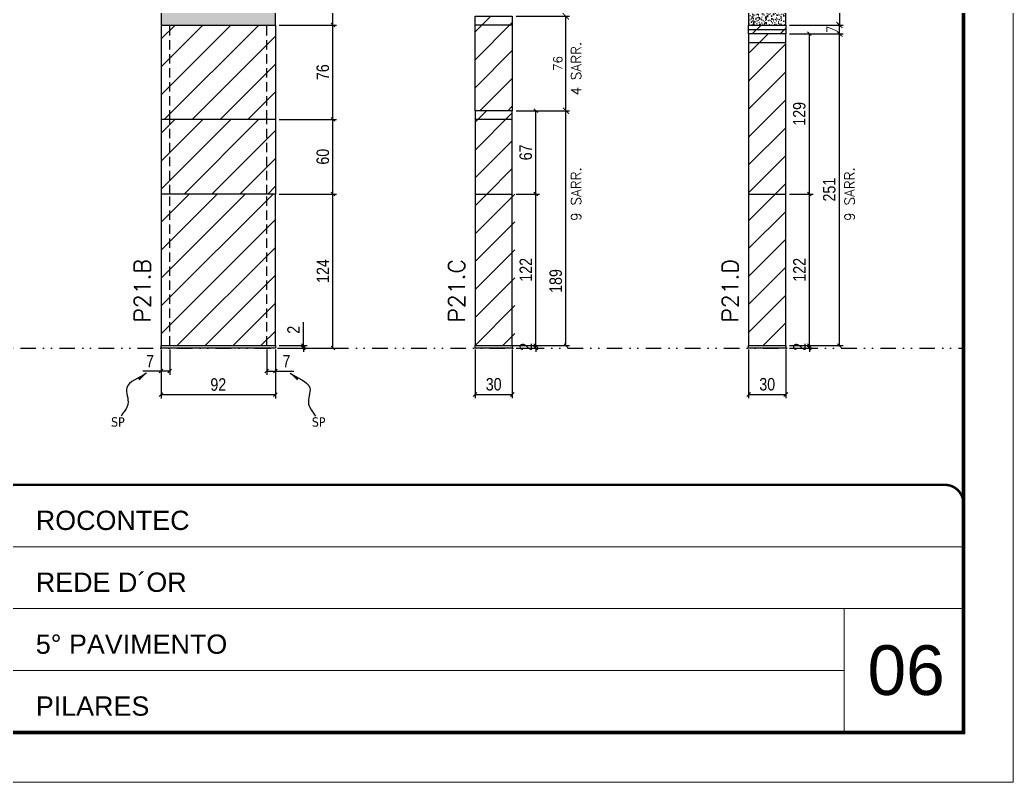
# Model space of a CAD drawing. Extents: x 28748 to 35002, y 14885 to 43501.
# Drawn here: x 31033 to 31832, y 41302 to 41916 of the extents above; entities that cross this region are included whole.
import ezdxf

# ---------------------------------------------------------------- set-up
doc = ezdxf.new("R2010")
doc.units = 0
for name, pattern in [('CONTINUO', [0]), ('DASHED', [0.75, 0.5, -0.25]), ('DIVIDE2', [0.625, 0.25, -0.125, 0, -0.125, 0, -0.125]), ('HIDDEN', [0.375, 0.25, -0.125])]:
    doc.linetypes.add(name, pattern=pattern)
for name, color, linetype, lineweight in [('CARIMBO', 255, 'Continuous', 9), ('Folhas', 255, 'Continuous', 9), ('Hachura', 251, 'Continuous', 9), ('SARRAFO DE PRESSAO', 251, 'DASHED', 9), ('Texto Seção', 7, 'Continuous', 15)]:
    doc.layers.add(name, color=color, linetype=linetype, lineweight=lineweight)
for name, color, linetype in [('COTA', 241, 'Continuous'), ('Nível', 160, 'Continuous'), ('Painéis', 200, 'Continuous'), ('SARR_2.2x7', 40, 'Continuous'), ('Sarrafo de Pressão', 42, 'HIDDEN'), ('texto', 7, 'Continuous')]:
    doc.layers.add(name, color=color, linetype=linetype)
doc.styles.add('ARIAL', font='arial.ttf')
doc.styles.add('COTA TECNICA', font='techl___.ttf', dxfattribs={"height": 10})
doc.styles.add('COTA TECNICA-50', font='techl___.ttf', dxfattribs={"height": 10})
doc.styles.add('REGUA-120', font='ROMANS.shx', dxfattribs={"height": 15})
doc.styles.add('ROMANS', font='romans.shx')
doc.styles.get("Standard").update_dxf_attribs({"font": 'arial.ttf'})
doc.dimstyles.new('COTA PAINEL-50', dxfattribs={"dimtxt": 10, "dimasz": 3, "dimexe": 3, "dimexo": 3, "dimgap": 3, "dimtad": 1, "dimdec": 1, "dimzin": 12, "dimdsep": 46, "dimtxsty": 'COTA TECNICA-50', "dimblk1": 'OBLIQUE', "dimblk2": 'OBLIQUE', "dimsah": 1, "dimcen": 0.9, "dimclrd": 4, "dimclre": 4, "dimclrt": 240, "dimadec": 1, "dimazin": 3, "dimtfac": 1, "dimtdec": 1, "dimtmove": 0, "dimatfit": 3, "dimfxl": 1, "dimtolj": 1, "dimtzin": 12, "dimarcsym": 0})
doc.dimstyles.new('Cota Paínel', dxfattribs={"dimtxt": 7, "dimasz": 5, "dimexe": 3, "dimexo": 3, "dimgap": 3, "dimtad": 1, "dimdec": 1, "dimzin": 12, "dimdsep": 46, "dimtxsty": 'ROMANS', "dimblk": 'ARCHTICK', "dimcen": 0, "dimclrd": 4, "dimclre": 4, "dimclrt": 1, "dimadec": 1, "dimazin": 3, "dimtfac": 1, "dimtdec": 1, "dimtmove": 0, "dimatfit": 3, "dimldrblk": 'OBLIQUE', "dimfxl": 1, "dimtolj": 1, "dimtzin": 12, "dimarcsym": 0})
doc.dimstyles.new('PAINEL', dxfattribs={"dimtxt": 10, "dimasz": 3, "dimexe": 3, "dimexo": 3, "dimgap": 3, "dimtad": 1, "dimdec": 1, "dimzin": 12, "dimdsep": 46, "dimtxsty": 'COTA TECNICA', "dimblk1": 'OBLIQUE', "dimblk2": 'OBLIQUE', "dimsah": 1, "dimcen": 0.9, "dimclrd": 4, "dimclre": 4, "dimclrt": 240, "dimadec": 1, "dimazin": 3, "dimtfac": 1, "dimtdec": 1, "dimtmove": 0, "dimatfit": 3, "dimfxl": 1, "dimtolj": 1, "dimtzin": 12, "dimarcsym": 0})
doc.dimstyles.get("Standard").update_dxf_attribs({"dimtxt": 0.18, "dimasz": 0.18, "dimexe": 0.18, "dimexo": 0.0625, "dimgap": 0.09, "dimtad": 0, "dimtih": 1, "dimtoh": 1, "dimdec": 4, "dimzin": 0, "dimdsep": 46, "dimtxsty": 'Standard', "dimcen": 0.09, "dimadec": 0, "dimazin": 0, "dimtfac": 1, "dimtdec": 4, "dimtofl": 0, "dimtmove": 0, "dimatfit": 3, "dimfxl": 1, "dimtolj": 1, "dimtzin": 0, "dimarcsym": 0})
pattern_1 = [(45, (-100302.658, 8218.5), (-11.2253202, 11.2253202), [])]
pattern_2 = [(45, (-100272.658, 8218.5), (-11.2253202, 11.2253202), [])]

# ---------------------------------------------------------------- blocks, each defined once
blk = doc.blocks.new('9999999999')
at = {"color": 30, "linetype": 'CONTINUO'}
for p, q in [((98564.56, 34379.64), (99583.98, 34379.64)), ((98564.56, 34329.83), (99487.98, 34329.83)), ((99583.98, 34329.83), (99487.98, 34329.83)), ((99487.98, 34329.83), (99487.98, 34230.21)), ((98564.56, 34280.02), (99487.98, 34280.02))]:
    blk.add_line(p, q, dxfattribs=at)
at = {"color": 30, "linetype": 'CONTINUO', "const_width": 2}
blk.add_lwpolyline([(99583.98, 34230.21), (99583.98, 34414.45, 0.414214), (99568.98, 34429.45), (98228.98, 34429.45, 0.414214), (98213.98, 34414.45), (98213.98, 34245.21, 0.414214), (98228.98, 34230.21), (99583.98, 34230.21)], format="xyb", dxfattribs=at)
at = {"layer": 'Folhas'}
blk.add_lwpolyline([(98138.98, 34190.21), (99623.98, 34190.21), (99623.98, 35240.21), (98138.98, 35240.21)], close=True, dxfattribs=at)
at = {"layer": 'Folhas', "color": 30, "const_width": 3}
blk.add_lwpolyline([(98213.98, 34230.21), (99583.98, 34230.21), (99583.98, 35200.21), (98213.98, 35200.21)], close=True, dxfattribs=at)
at = {"color": 7, "linetype": 'Continuous', "ltscale": 5, "style": 'ARIAL'}
for s, height, p in [('ROCONTEC', 15.483, (98837.68, 34393.13)), ('REDE D´OR', 15.483, (98837.68, 34343.32)), ('5° PAVIMENTO', 15.4829, (98837.68, 34293.51)), ('PILARES', 15.483, (98837.68, 34243.7))]:
    blk.add_text(s, height=height, dxfattribs=at).set_placement(p)
blk = doc.blocks.new('_Oblique')
at = {"color": 0, "linetype": 'ByBlock', "lineweight": -2}
blk.add_line((-0.5, -0.5), (0.5, 0.5), dxfattribs=at)
blk = doc.blocks.new('*D219')
at = {"layer": 'COTA', "color": 4, "lineweight": -2, "transparency": 16777216}
for p, q in [((31398.92, 41650.41), (31398.92, 41611.07)), ((31428.92, 41650.41), (31428.92, 41611.07)), ((31398.92, 41614.07), (31428.92, 41614.07))]:
    blk.add_line(p, q, dxfattribs=at)
at = {"layer": 'Defpoints', "color": 0, "transparency": 16777216}
for p in [(31398.92, 41653.41), (31428.92, 41653.41), (31428.92, 41614.07)]:
    blk.add_point(p, dxfattribs=at)
at = {"layer": 'COTA', "color": 4, "lineweight": -2, "transparency": 16777216, "xscale": 3, "yscale": 3, "zscale": 3, "rotation": 180}
blk.add_blockref('_Oblique', (31398.92, 41614.07), dxfattribs=at)
at = {"layer": 'COTA', "color": 4, "lineweight": -2, "transparency": 16777216, "xscale": 3, "yscale": 3, "zscale": 3}
blk.add_blockref('_Oblique', (31428.92, 41614.07), dxfattribs=at)
at = {"layer": 'COTA', "color": 240, "transparency": 16777216, "insert": (31413.92, 41622.29), "char_height": 10, "attachment_point": 5, "style": 'COTA TECNICA'}
blk.add_mtext('\\A1;30', dxfattribs=at)
blk = doc.blocks.new('*D220')
at = {"layer": 'COTA', "color": 4, "lineweight": -2, "transparency": 16777216}
for p, q in [((31431.92, 41653.41), (31450.83, 41653.41)), ((31431.92, 41651.41), (31450.83, 41651.41)), ((31447.83, 41653.41), (31447.83, 41656.41)), ((31447.83, 41651.41), (31447.83, 41653.41)), ((31447.83, 41651.41), (31447.83, 41648.41))]:
    blk.add_line(p, q, dxfattribs=at)
at = {"layer": 'Defpoints', "color": 0, "transparency": 16777216}
for p in [(31428.92, 41653.41), (31428.92, 41651.41), (31447.83, 41653.41)]:
    blk.add_point(p, dxfattribs=at)
at = {"layer": 'COTA', "color": 4, "lineweight": -2, "transparency": 16777216, "xscale": 3, "yscale": 3, "zscale": 3}
for p, rotation in [((31447.83, 41653.41), 270), ((31447.83, 41651.41), 90)]:
    blk.add_blockref('_Oblique', p, dxfattribs=dict(at, rotation=rotation))
at = {"layer": 'COTA', "color": 240, "transparency": 16777216, "insert": (31439.83, 41652.41), "char_height": 10, "attachment_point": 5, "rotation": 90, "style": 'COTA TECNICA-50'}
blk.add_mtext('\\A1;2', dxfattribs=at)
blk = doc.blocks.new('*D1495')
at = {"layer": 'COTA', "color": 4, "linetype": 'ByBlock', "lineweight": -2, "transparency": 16777216}
for p, q in [((31431.92, 41842.41), (31475.01, 41842.41)), ((31472.01, 41653.41), (31472.01, 41842.41)), ((31431.92, 41653.41), (31475.01, 41653.41))]:
    blk.add_line(p, q, dxfattribs=at)
at = {"layer": 'Defpoints', "color": 0, "linetype": 'ByBlock', "transparency": 16777216}
for p in [(31428.92, 41842.41), (31472.01, 41842.41), (31428.92, 41653.41)]:
    blk.add_point(p, dxfattribs=at)
at = {"layer": 'COTA', "color": 4, "linetype": 'ByBlock', "lineweight": -2, "transparency": 16777216, "xscale": 3, "yscale": 3, "zscale": 3}
for p, rotation in [((31472.01, 41842.41), 90), ((31472.01, 41653.41), 270)]:
    blk.add_blockref('_Oblique', p, dxfattribs=dict(at, rotation=rotation))
at = {"layer": 'COTA', "color": 240, "linetype": 'ByBlock', "transparency": 16777216, "insert": (31463.9, 41705.41), "char_height": 10, "attachment_point": 5, "rotation": 90, "style": 'COTA TECNICA'}
blk.add_mtext('\\A1;189', dxfattribs=at)
blk = doc.blocks.new('*D194')
at = {"layer": 'COTA', "color": 4, "lineweight": -2, "transparency": 16777216}
for p, q in [((31618.99, 41650.41), (31618.99, 41611.07)), ((31648.99, 41650.41), (31648.99, 41611.07)), ((31618.99, 41614.07), (31648.99, 41614.07))]:
    blk.add_line(p, q, dxfattribs=at)
at = {"layer": 'Defpoints', "color": 0, "transparency": 16777216}
for p in [(31618.99, 41653.41), (31648.99, 41653.41), (31648.99, 41614.07)]:
    blk.add_point(p, dxfattribs=at)
at = {"layer": 'COTA', "color": 4, "lineweight": -2, "transparency": 16777216, "xscale": 3, "yscale": 3, "zscale": 3, "rotation": 180}
blk.add_blockref('_Oblique', (31618.99, 41614.07), dxfattribs=at)
at = {"layer": 'COTA', "color": 4, "lineweight": -2, "transparency": 16777216, "xscale": 3, "yscale": 3, "zscale": 3}
blk.add_blockref('_Oblique', (31648.99, 41614.07), dxfattribs=at)
at = {"layer": 'COTA', "color": 240, "transparency": 16777216, "insert": (31633.99, 41622.29), "char_height": 10, "attachment_point": 5, "style": 'COTA TECNICA'}
blk.add_mtext('\\A1;30', dxfattribs=at)
blk = doc.blocks.new('*D195')
at = {"layer": 'COTA', "color": 4, "lineweight": -2, "transparency": 16777216}
for p, q in [((31651.99, 41653.41), (31670.9, 41653.41)), ((31651.99, 41651.41), (31670.9, 41651.41)), ((31667.9, 41653.41), (31667.9, 41656.41)), ((31667.9, 41651.41), (31667.9, 41653.41)), ((31667.9, 41651.41), (31667.9, 41648.41))]:
    blk.add_line(p, q, dxfattribs=at)
at = {"layer": 'Defpoints', "color": 0, "transparency": 16777216}
for p in [(31648.99, 41653.41), (31648.99, 41651.41), (31667.9, 41653.41)]:
    blk.add_point(p, dxfattribs=at)
at = {"layer": 'COTA', "color": 4, "lineweight": -2, "transparency": 16777216, "xscale": 3, "yscale": 3, "zscale": 3}
for p, rotation in [((31667.9, 41653.41), 270), ((31667.9, 41651.41), 90)]:
    blk.add_blockref('_Oblique', p, dxfattribs=dict(at, rotation=rotation))
at = {"layer": 'COTA', "color": 240, "transparency": 16777216, "insert": (31659.9, 41652.41), "char_height": 10, "attachment_point": 5, "rotation": 90, "style": 'COTA TECNICA-50'}
blk.add_mtext('\\A1;2', dxfattribs=at)
blk = doc.blocks.new('*D1486')
at = {"layer": 'COTA', "color": 4, "linetype": 'ByBlock', "lineweight": -2, "transparency": 16777216}
for p, q in [((31651.99, 41975.41), (31695.08, 41975.41)), ((31692.08, 41975.41), (31692.08, 41911.41)), ((31651.99, 41911.41), (31695.08, 41911.41))]:
    blk.add_line(p, q, dxfattribs=at)
at = {"layer": 'Defpoints', "color": 0, "linetype": 'ByBlock', "transparency": 16777216}
for p in [(31648.99, 41975.41), (31648.99, 41911.41), (31692.08, 41911.41)]:
    blk.add_point(p, dxfattribs=at)
at = {"layer": 'COTA', "color": 4, "linetype": 'ByBlock', "lineweight": -2, "transparency": 16777216, "xscale": 3, "yscale": 3, "zscale": 3}
for p, rotation in [((31692.08, 41975.41), 90), ((31692.08, 41911.41), 270)]:
    blk.add_blockref('_Oblique', p, dxfattribs=dict(at, rotation=rotation))
at = {"layer": 'COTA', "color": 240, "linetype": 'ByBlock', "transparency": 16777216, "insert": (31683.98, 41943.41), "char_height": 10, "attachment_point": 5, "rotation": 90, "style": 'COTA TECNICA'}
blk.add_mtext('\\A1;64', dxfattribs=at)
blk = doc.blocks.new('*D1487')
at = {"layer": 'COTA', "color": 4, "linetype": 'ByBlock', "lineweight": -2, "transparency": 16777216}
for p, q in [((31651.99, 41904.41), (31695.08, 41904.41)), ((31692.08, 41653.41), (31692.08, 41904.41)), ((31651.99, 41653.41), (31695.08, 41653.41))]:
    blk.add_line(p, q, dxfattribs=at)
at = {"layer": 'Defpoints', "color": 0, "linetype": 'ByBlock', "transparency": 16777216}
for p in [(31648.99, 41904.41), (31692.08, 41904.41), (31648.99, 41653.41)]:
    blk.add_point(p, dxfattribs=at)
at = {"layer": 'COTA', "color": 4, "linetype": 'ByBlock', "lineweight": -2, "transparency": 16777216, "xscale": 3, "yscale": 3, "zscale": 3}
for p, rotation in [((31692.08, 41904.41), 90), ((31692.08, 41653.41), 270)]:
    blk.add_blockref('_Oblique', p, dxfattribs=dict(at, rotation=rotation))
at = {"layer": 'COTA', "color": 240, "linetype": 'ByBlock', "transparency": 16777216, "insert": (31683.97, 41778.91), "char_height": 10, "attachment_point": 5, "rotation": 90, "style": 'COTA TECNICA'}
blk.add_mtext('\\A1;251', dxfattribs=at)
blk = doc.blocks.new('*D196')
at = {"layer": 'COTA', "color": 4, "lineweight": -2, "transparency": 16777216}
for p, q in [((31146.35, 41650.41), (31146.35, 41610.96)), ((31238.35, 41650.41), (31238.35, 41610.96)), ((31146.35, 41613.96), (31238.35, 41613.96))]:
    blk.add_line(p, q, dxfattribs=at)
at = {"layer": 'Defpoints', "color": 0, "transparency": 16777216}
for p in [(31146.35, 41653.41), (31238.35, 41653.41), (31238.35, 41613.96)]:
    blk.add_point(p, dxfattribs=at)
at = {"layer": 'COTA', "color": 4, "lineweight": -2, "transparency": 16777216, "xscale": 3, "yscale": 3, "zscale": 3, "rotation": 180}
blk.add_blockref('_Oblique', (31146.35, 41613.96), dxfattribs=at)
at = {"layer": 'COTA', "color": 4, "lineweight": -2, "transparency": 16777216, "xscale": 3, "yscale": 3, "zscale": 3}
blk.add_blockref('_Oblique', (31238.35, 41613.96), dxfattribs=at)
at = {"layer": 'COTA', "color": 240, "transparency": 16777216, "insert": (31192.35, 41622.05), "char_height": 10, "attachment_point": 5, "style": 'COTA TECNICA'}
blk.add_mtext('\\A1;92', dxfattribs=at)
blk = doc.blocks.new('*D197')
at = {"layer": 'COTA', "color": 4, "lineweight": -2, "transparency": 16777216}
for p, q in [((31188.35, 41975.41), (31287.59, 41975.41)), ((31284.59, 41911.41), (31284.59, 41975.41)), ((31241.35, 41911.41), (31287.59, 41911.41))]:
    blk.add_line(p, q, dxfattribs=at)
at = {"layer": 'Defpoints', "color": 0, "transparency": 16777216}
for p in [(31185.35, 41975.41), (31284.59, 41975.41), (31238.35, 41911.41)]:
    blk.add_point(p, dxfattribs=at)
at = {"layer": 'COTA', "color": 4, "lineweight": -2, "transparency": 16777216, "xscale": 3, "yscale": 3, "zscale": 3}
for p, rotation in [((31284.59, 41975.41), 90), ((31284.59, 41911.41), 270)]:
    blk.add_blockref('_Oblique', p, dxfattribs=dict(at, rotation=rotation))
at = {"layer": 'COTA', "color": 240, "transparency": 16777216, "insert": (31276.49, 41943.41), "char_height": 10, "attachment_point": 5, "rotation": 90, "style": 'COTA TECNICA'}
blk.add_mtext('\\A1;64', dxfattribs=at)
blk = doc.blocks.new('*D198')
at = {"layer": 'COTA', "color": 4, "lineweight": -2, "transparency": 16777216}
for p, q in [((31153.35, 41650.41), (31153.35, 41629.9)), ((31146.35, 41648.41), (31146.35, 41629.9)), ((31146.35, 41632.9), (31131.62, 41632.9)), ((31153.35, 41632.9), (31146.35, 41632.9))]:
    blk.add_line(p, q, dxfattribs=at)
at = {"layer": 'Defpoints', "color": 0, "transparency": 16777216}
for p in [(31146.35, 41651.41), (31153.35, 41653.41), (31146.35, 41632.9)]:
    blk.add_point(p, dxfattribs=at)
at = {"layer": 'COTA', "color": 4, "lineweight": -2, "transparency": 16777216, "xscale": 3, "yscale": 3, "zscale": 3, "rotation": 180}
blk.add_blockref('_Oblique', (31146.35, 41632.9), dxfattribs=at)
at = {"layer": 'COTA', "color": 4, "lineweight": -2, "transparency": 16777216, "xscale": 3, "yscale": 3, "zscale": 3}
blk.add_blockref('_Oblique', (31153.35, 41632.9), dxfattribs=at)
at = {"layer": 'COTA', "color": 240, "transparency": 16777216, "insert": (31137.49, 41640.98), "char_height": 10, "attachment_point": 5, "style": 'COTA TECNICA-50'}
blk.add_mtext('\\A1;7', dxfattribs=at)
blk = doc.blocks.new('*D199')
at = {"layer": 'COTA', "color": 4, "lineweight": -2, "transparency": 16777216}
for p, q in [((31231.35, 41650.41), (31231.35, 41629.9)), ((31238.35, 41648.41), (31238.35, 41629.9)), ((31231.35, 41632.9), (31238.35, 41632.9)), ((31238.35, 41632.9), (31253.08, 41632.9))]:
    blk.add_line(p, q, dxfattribs=at)
at = {"layer": 'Defpoints', "color": 0, "transparency": 16777216}
for p in [(31231.35, 41653.41), (31238.35, 41651.41), (31238.35, 41632.9)]:
    blk.add_point(p, dxfattribs=at)
at = {"layer": 'COTA', "color": 4, "lineweight": -2, "transparency": 16777216, "xscale": 3, "yscale": 3, "zscale": 3, "rotation": 180}
blk.add_blockref('_Oblique', (31231.35, 41632.9), dxfattribs=at)
at = {"layer": 'COTA', "color": 4, "lineweight": -2, "transparency": 16777216, "xscale": 3, "yscale": 3, "zscale": 3}
blk.add_blockref('_Oblique', (31238.35, 41632.9), dxfattribs=at)
at = {"layer": 'COTA', "color": 240, "transparency": 16777216, "insert": (31247.22, 41640.98), "char_height": 10, "attachment_point": 5, "style": 'COTA TECNICA-50'}
blk.add_mtext('\\A1;7', dxfattribs=at)
blk = doc.blocks.new('*D200')
at = {"layer": 'COTA', "color": 4, "lineweight": -2, "transparency": 16777216}
for p, q in [((31241.35, 41775.41), (31287.59, 41775.41)), ((31284.59, 41651.41), (31284.59, 41775.41)), ((31241.35, 41651.41), (31287.59, 41651.41))]:
    blk.add_line(p, q, dxfattribs=at)
at = {"layer": 'Defpoints', "color": 0, "transparency": 16777216}
for p in [(31238.35, 41775.41), (31284.59, 41775.41), (31238.35, 41651.41)]:
    blk.add_point(p, dxfattribs=at)
at = {"layer": 'COTA', "color": 4, "lineweight": -2, "transparency": 16777216, "xscale": 3, "yscale": 3, "zscale": 3}
for p, rotation in [((31284.59, 41775.41), 90), ((31284.59, 41651.41), 270)]:
    blk.add_blockref('_Oblique', p, dxfattribs=dict(at, rotation=rotation))
at = {"layer": 'COTA', "color": 240, "transparency": 16777216, "insert": (31276.52, 41713.41), "char_height": 10, "attachment_point": 5, "rotation": 90, "style": 'COTA TECNICA-50'}
blk.add_mtext('\\A1;124', dxfattribs=at)
blk = doc.blocks.new('*D201')
at = {"layer": 'COTA', "color": 4, "lineweight": -2, "transparency": 16777216}
for p, q in [((31260.88, 41653.41), (31260.88, 41672.22)), ((31241.35, 41653.41), (31263.88, 41653.41)), ((31241.35, 41651.41), (31263.88, 41651.41)), ((31260.88, 41651.41), (31260.88, 41653.41)), ((31260.88, 41651.41), (31260.88, 41648.41))]:
    blk.add_line(p, q, dxfattribs=at)
at = {"layer": 'Defpoints', "color": 0, "transparency": 16777216}
for p in [(31238.35, 41653.41), (31238.35, 41651.41), (31260.88, 41651.41)]:
    blk.add_point(p, dxfattribs=at)
at = {"layer": 'COTA', "color": 4, "lineweight": -2, "transparency": 16777216, "xscale": 3, "yscale": 3, "zscale": 3}
for p, rotation in [((31260.88, 41653.41), 270), ((31260.88, 41651.41), 90)]:
    blk.add_blockref('_Oblique', p, dxfattribs=dict(at, rotation=rotation))
at = {"layer": 'COTA', "color": 240, "transparency": 16777216, "insert": (31252.88, 41666.16), "char_height": 10, "attachment_point": 5, "rotation": 90, "style": 'COTA TECNICA-50'}
blk.add_mtext('\\A1;2', dxfattribs=at)
blk = doc.blocks.new('*D202')
at = {"layer": 'COTA', "color": 4, "linetype": 'ByBlock', "lineweight": -2, "transparency": 16777216}
for p, q in [((31241.35, 41835.41), (31287.59, 41835.41)), ((31284.59, 41775.41), (31284.59, 41835.41)), ((31241.35, 41775.41), (31287.59, 41775.41))]:
    blk.add_line(p, q, dxfattribs=at)
at = {"layer": 'Defpoints', "color": 0, "linetype": 'ByBlock', "transparency": 16777216}
for p in [(31238.35, 41835.41), (31284.59, 41835.41), (31238.35, 41775.41)]:
    blk.add_point(p, dxfattribs=at)
at = {"layer": 'COTA', "color": 4, "linetype": 'ByBlock', "lineweight": -2, "transparency": 16777216, "xscale": 3, "yscale": 3, "zscale": 3}
for p, rotation in [((31284.59, 41835.41), 90), ((31284.59, 41775.41), 270)]:
    blk.add_blockref('_Oblique', p, dxfattribs=dict(at, rotation=rotation))
at = {"layer": 'COTA', "color": 240, "linetype": 'ByBlock', "transparency": 16777216, "insert": (31276.49, 41805.41), "char_height": 10, "attachment_point": 5, "rotation": 90, "style": 'COTA TECNICA'}
blk.add_mtext('\\A1;60', dxfattribs=at)
blk = doc.blocks.new('*D1488')
at = {"layer": 'COTA', "color": 4, "linetype": 'ByBlock', "lineweight": -2, "transparency": 16777216}
for p, q in [((31431.92, 41775.41), (31450.83, 41775.41)), ((31447.83, 41653.41), (31447.83, 41775.41)), ((31401.92, 41653.41), (31450.83, 41653.41))]:
    blk.add_line(p, q, dxfattribs=at)
at = {"layer": 'Defpoints', "color": 0, "linetype": 'ByBlock', "transparency": 16777216}
for p in [(31428.92, 41775.41), (31447.83, 41775.41), (31398.92, 41653.41)]:
    blk.add_point(p, dxfattribs=at)
at = {"layer": 'COTA', "color": 4, "linetype": 'ByBlock', "lineweight": -2, "transparency": 16777216, "xscale": 3, "yscale": 3, "zscale": 3}
for p, rotation in [((31447.83, 41775.41), 90), ((31447.83, 41653.41), 270)]:
    blk.add_blockref('_Oblique', p, dxfattribs=dict(at, rotation=rotation))
at = {"layer": 'COTA', "color": 240, "linetype": 'ByBlock', "transparency": 16777216, "insert": (31439.77, 41714.41), "char_height": 10, "attachment_point": 5, "rotation": 90, "style": 'COTA TECNICA'}
blk.add_mtext('\\A1;122', dxfattribs=at)
blk = doc.blocks.new('*D1489')
at = {"layer": 'COTA', "color": 4, "linetype": 'ByBlock', "lineweight": -2, "transparency": 16777216}
for p, q in [((31431.92, 41842.41), (31450.83, 41842.41)), ((31447.83, 41775.41), (31447.83, 41842.41)), ((31431.92, 41775.41), (31450.83, 41775.41))]:
    blk.add_line(p, q, dxfattribs=at)
at = {"layer": 'Defpoints', "color": 0, "linetype": 'ByBlock', "transparency": 16777216}
for p in [(31428.92, 41842.41), (31447.83, 41842.41), (31428.92, 41775.41)]:
    blk.add_point(p, dxfattribs=at)
at = {"layer": 'COTA', "color": 4, "linetype": 'ByBlock', "lineweight": -2, "transparency": 16777216, "xscale": 3, "yscale": 3, "zscale": 3}
for p, rotation in [((31447.83, 41842.41), 90), ((31447.83, 41775.41), 270)]:
    blk.add_blockref('_Oblique', p, dxfattribs=dict(at, rotation=rotation))
at = {"layer": 'COTA', "color": 240, "linetype": 'ByBlock', "transparency": 16777216, "insert": (31439.73, 41808.91), "char_height": 10, "attachment_point": 5, "rotation": 90, "style": 'COTA TECNICA'}
blk.add_mtext('\\A1;67', dxfattribs=at)
blk = doc.blocks.new('*D1490')
at = {"layer": 'COTA', "color": 4, "linetype": 'ByBlock', "lineweight": -2, "transparency": 16777216}
for p, q in [((31651.99, 41775.41), (31670.9, 41775.41)), ((31667.9, 41653.41), (31667.9, 41775.41)), ((31651.99, 41653.41), (31670.9, 41653.41))]:
    blk.add_line(p, q, dxfattribs=at)
at = {"layer": 'Defpoints', "color": 0, "linetype": 'ByBlock', "transparency": 16777216}
for p in [(31648.99, 41775.41), (31667.9, 41775.41), (31648.99, 41653.41)]:
    blk.add_point(p, dxfattribs=at)
at = {"layer": 'COTA', "color": 4, "linetype": 'ByBlock', "lineweight": -2, "transparency": 16777216, "xscale": 3, "yscale": 3, "zscale": 3}
for p, rotation in [((31667.9, 41775.41), 90), ((31667.9, 41653.41), 270)]:
    blk.add_blockref('_Oblique', p, dxfattribs=dict(at, rotation=rotation))
at = {"layer": 'COTA', "color": 240, "linetype": 'ByBlock', "transparency": 16777216, "insert": (31659.84, 41714.41), "char_height": 10, "attachment_point": 5, "rotation": 90, "style": 'COTA TECNICA'}
blk.add_mtext('\\A1;122', dxfattribs=at)
blk = doc.blocks.new('*D1491')
at = {"layer": 'COTA', "color": 4, "linetype": 'ByBlock', "lineweight": -2, "transparency": 16777216}
for p, q in [((31651.99, 41904.41), (31670.9, 41904.41)), ((31667.9, 41775.41), (31667.9, 41904.41)), ((31651.99, 41775.41), (31670.9, 41775.41))]:
    blk.add_line(p, q, dxfattribs=at)
at = {"layer": 'Defpoints', "color": 0, "linetype": 'ByBlock', "transparency": 16777216}
for p in [(31648.99, 41904.41), (31667.9, 41904.41), (31648.99, 41775.41)]:
    blk.add_point(p, dxfattribs=at)
at = {"layer": 'COTA', "color": 4, "linetype": 'ByBlock', "lineweight": -2, "transparency": 16777216, "xscale": 3, "yscale": 3, "zscale": 3}
for p, rotation in [((31667.9, 41904.41), 90), ((31667.9, 41775.41), 270)]:
    blk.add_blockref('_Oblique', p, dxfattribs=dict(at, rotation=rotation))
at = {"layer": 'COTA', "color": 240, "linetype": 'ByBlock', "transparency": 16777216, "insert": (31659.81, 41839.91), "char_height": 10, "attachment_point": 5, "rotation": 90, "style": 'COTA TECNICA'}
blk.add_mtext('\\A1;129', dxfattribs=at)
blk = doc.blocks.new('_ArchTick')
at = {"color": 0, "linetype": 'ByBlock', "const_width": 0.15}
blk.add_lwpolyline([(-0.5, -0.5), (0.5, 0.5)], dxfattribs=at)
blk = doc.blocks.new('*D1492')
at = {"layer": 'COTA', "color": 4, "lineweight": -2, "transparency": 16777216}
for p, q in [((31651.99, 41911.41), (31695.08, 41911.41)), ((31692.08, 41904.41), (31692.08, 41911.41)), ((31651.99, 41904.41), (31695.08, 41904.41))]:
    blk.add_line(p, q, dxfattribs=at)
at = {"layer": 'Defpoints', "color": 0, "transparency": 16777216}
for p in [(31648.99, 41911.41), (31692.08, 41911.41), (31648.99, 41904.41)]:
    blk.add_point(p, dxfattribs=at)
at = {"layer": 'COTA', "color": 4, "lineweight": -2, "transparency": 16777216, "xscale": 5, "yscale": 5, "zscale": 5}
for p, rotation in [((31692.08, 41911.41), 90), ((31692.08, 41904.41), 270)]:
    blk.add_blockref('_ArchTick', p, dxfattribs=dict(at, rotation=rotation))
at = {"layer": 'COTA', "color": 1, "transparency": 16777216, "insert": (31685.58, 41907.91), "char_height": 7, "attachment_point": 5, "rotation": 90, "style": 'ROMANS'}
blk.add_mtext('\\A1;7', dxfattribs=at)
blk = doc.blocks.new('*D2161')
at = {"layer": 'COTA', "color": 4, "lineweight": -2, "transparency": 16777216}
for p, q in [((31431.92, 41918.41), (31475.01, 41918.41)), ((31472.01, 41842.41), (31472.01, 41918.41)), ((31431.92, 41842.41), (31475.01, 41842.41))]:
    blk.add_line(p, q, dxfattribs=at)
at = {"layer": 'Defpoints', "color": 0, "transparency": 16777216}
for p in [(31428.92, 41918.41), (31472.01, 41918.41), (31428.92, 41842.41)]:
    blk.add_point(p, dxfattribs=at)
at = {"layer": 'COTA', "color": 4, "lineweight": -2, "transparency": 16777216, "xscale": 5, "yscale": 5, "zscale": 5}
for p, rotation in [((31472.01, 41918.41), 90), ((31472.01, 41842.41), 270)]:
    blk.add_blockref('_ArchTick', p, dxfattribs=dict(at, rotation=rotation))
at = {"layer": 'COTA', "color": 1, "transparency": 16777216, "insert": (31465.51, 41880.41), "char_height": 7, "attachment_point": 5, "rotation": 90, "style": 'ROMANS'}
blk.add_mtext('\\A1;76', dxfattribs=at)
blk = doc.blocks.new('*D1423')
at = {"layer": 'COTA', "color": 4, "lineweight": -2, "transparency": 16777216}
for p, q in [((31241.35, 41911.41), (31287.59, 41911.41)), ((31284.59, 41835.41), (31284.59, 41911.41)), ((31241.35, 41835.41), (31287.59, 41835.41))]:
    blk.add_line(p, q, dxfattribs=at)
at = {"layer": 'Defpoints', "color": 0, "transparency": 16777216}
for p in [(31238.35, 41911.41), (31284.59, 41911.41), (31238.35, 41835.41)]:
    blk.add_point(p, dxfattribs=at)
at = {"layer": 'COTA', "color": 4, "lineweight": -2, "transparency": 16777216, "xscale": 3, "yscale": 3, "zscale": 3}
for p, rotation in [((31284.59, 41911.41), 90), ((31284.59, 41835.41), 270)]:
    blk.add_blockref('_Oblique', p, dxfattribs=dict(at, rotation=rotation))
at = {"layer": 'COTA', "color": 240, "transparency": 16777216, "insert": (31276.49, 41873.41), "char_height": 10, "attachment_point": 5, "rotation": 90, "style": 'COTA TECNICA-50'}
blk.add_mtext('\\A1;76', dxfattribs=at)

msp = doc.modelspace()

# ---------------------------------------------------------------- hatches: boundary and pattern name
at = {"layer": 'COTA', "linetype": 'ByBlock'}
h = msp.add_hatch(dxfattribs=at)
h.set_pattern_fill('AR-CONC', color=256, scale=0.03)
h.paths.add_polyline_path([(31238.35, 41911.41), (31238.35, 42187.41), (31185.35, 42187.41), (31185.35, 41975.41), (31146.35, 41975.41), (31146.35, 41911.41)])
h = msp.add_hatch(dxfattribs=at)
h.set_pattern_fill('AR-CONC', color=256, scale=0.03)
h.set_pattern_definition([(50, (-100272.658, 8185.4998), (5.46554007, -0.47817257), [0.5715, -6.2865]), (355, (-100272.658, 8185.5), (-1.05730264, 5.73170536), [0.4572, -5.02921753]), (100.4514447, (-100272.2025, 8185.46), (4.40823741, 5.25353256), [0.48570026, -5.34270734]), (46.1842, (-100272.658, 8187.024), (8.13237123, -1.26126984), [0.85725, -9.42975]), (96.6355576, (-100271.98, 8186.919), (7.122124, 7.42278374), [0.7285507, -8.01406824]), (351.184151, (-100272.658, 8187.024), (7.122124, 7.42278374), [0.685799, -7.54379196]), (21, (-100271.896, 8186.6428), (4.54843174, -3.06795595), [0.5715, -6.2865]), (326, (-100271.896, 8186.643), (1.85406085, 5.52563898), [0.4572, -5.0292]), (71.451445, (-100271.517, 8186.387), (6.40249258, 2.45768307), [0.48570026, -5.34269813]), (37.5, (-100272.658, 8185.4998), (0.092658098, 2.536651166), [0, -4.96824, 0, -5.1054, 0, -5.04825]), (7.5, (-100272.658, 8185.4998), (2.004589875, 3.005417245), [0, -2.91084, 0, -4.85394, 0, -1.92405]), (327.5, (-100274.3572, 8185.4998), (4.067717855, -0.17186232), [0, -1.905, 0, -5.9436, 0, -7.8867]), (317.5, (-100275.1192, 8185.4998), (4.44387544, 0.76279473), [0, -2.4765, 0, -3.94716, 0, -5.6007])])
h.paths.add_polyline_path([(31648.99, 41975.41), (31618.99, 41975.41), (31618.99, 41911.41), (31648.99, 41911.41)])
at = {"layer": 'Hachura', "linetype": 'ByBlock'}
h = msp.add_hatch(dxfattribs=at)
h.set_pattern_fill('ANSI31', color=256, scale=5)
h.paths.add_polyline_path([(31428.92, 41918.41), (31398.92, 41918.41), (31398.92, 41842.41), (31428.92, 41842.41)])
h = msp.add_hatch(dxfattribs=at)
h.set_pattern_fill('ANSI31', color=256, scale=5)
h.paths.add_polyline_path([(31238.35, 41911.41), (31146.35, 41911.41), (31146.35, 41835.41), (31238.35, 41835.41)])
h = msp.add_hatch(dxfattribs=at)
h.set_pattern_fill('ANSI31', color=256, scale=5)
h.paths.add_polyline_path([(31648.99, 41911.41), (31618.99, 41911.41), (31618.99, 41904.41), (31648.99, 41904.41)])
h = msp.add_hatch(dxfattribs=at)
h.set_pattern_fill('ANSI31', color=256, scale=5)
h.set_pattern_definition(pattern_2)
h.paths.add_polyline_path([(31648.99, 41895.41), (31648.99, 41904.41), (31618.99, 41904.41), (31618.99, 41895.41), (31618.99, 41775.41), (31648.99, 41775.41)])
h = msp.add_hatch(dxfattribs=at)
h.set_pattern_fill('ANSI31', color=256, scale=5)
h.set_pattern_definition(pattern_1)
h.paths.add_polyline_path([(31398.92, 41842.41), (31398.92, 41833.41), (31398.92, 41775.41), (31428.92, 41775.41), (31428.92, 41833.41), (31428.92, 41842.41)])
h = msp.add_hatch(dxfattribs=at)
h.set_pattern_fill('ANSI31', color=256, scale=5)
h.set_pattern_definition([(45, (25799.309, 30931.97), (-11.22532, 11.22532), [])])
h.paths.add_polyline_path([(31146.35, 41835.41), (31146.35, 41775.41), (31238.35, 41775.41), (31238.35, 41835.41)])
h = msp.add_hatch(dxfattribs=at)
h.set_pattern_fill('ANSI31', color=256, scale=5)
h.set_pattern_definition(pattern_2)
h.paths.add_polyline_path([(31238.35, 41775.41), (31146.35, 41775.41), (31146.35, 41653.41), (31238.35, 41653.41)])
h = msp.add_hatch(dxfattribs=at)
h.set_pattern_fill('ANSI31', color=256, scale=5)
h.set_pattern_definition(pattern_1)
h.paths.add_polyline_path([(31430.92, 41775.41), (31398.92, 41775.41), (31398.92, 41653.41), (31430.92, 41653.41)])
h = msp.add_hatch(dxfattribs=at)
h.set_pattern_fill('ANSI31', color=256, scale=5)
h.set_pattern_definition(pattern_2)
h.paths.add_polyline_path([(31648.99, 41775.41), (31618.99, 41775.41), (31618.99, 41653.41), (31648.99, 41653.41)])

# ---------------------------------------------------------------- linework, layer by layer
at = {"layer": 'COTA', "linetype": 'ByBlock'}
msp.add_line((31238.35, 41911.41), (31238.35, 42187.41), dxfattribs=at)
msp.add_lwpolyline([(31146.35, 41975.41), (31146.35, 41975.41), (31146.35, 41911.41), (31146.35, 41911.41)], dxfattribs=at)
msp.add_lwpolyline([(31618.99, 41911.41), (31648.99, 41911.41), (31648.99, 41975.41), (31618.99, 41975.41)], close=True, dxfattribs=at)
at = {"layer": 'Nível', "color": 4, "linetype": 'DIVIDE2', "ltscale": 50}
msp.add_line((30781.5, 41651.41), (31791.84, 41651.41), dxfattribs=at)
at = {"layer": 'Painéis'}
for p, q in [((31146.35, 41911.41), (31146.35, 41775.41)), ((31146.35, 41911.41), (31238.35, 41911.41)), ((31227.35, 41911.41), (31227.35, 41911.41)), ((31238.35, 41911.41), (31238.35, 41775.41)), ((31618.99, 41911.41), (31648.99, 41911.41)), ((31618.99, 41904.41), (31618.99, 41911.41)), ((31648.99, 41911.41), (31648.99, 41904.41)), ((31648.99, 41904.41), (31618.99, 41904.41)), ((31428.92, 41842.41), (31398.92, 41842.41)), ((31398.92, 41842.41), (31398.92, 41833.41)), ((31428.92, 41833.41), (31428.92, 41842.41)), ((31238.35, 41835.41), (31146.35, 41835.41)), ((31238.35, 41775.41), (31146.35, 41775.41)), ((31146.35, 41775.41), (31146.35, 41653.41)), ((31238.35, 41653.41), (31238.35, 41775.41)), ((31398.92, 41775.41), (31428.92, 41775.41)), ((31618.99, 41775.41), (31648.99, 41775.41)), ((31146.35, 41653.41), (31238.35, 41653.41))]:
    msp.add_line(p, q, dxfattribs=at)
for points in [[(31398.92, 41918.41), (31428.92, 41918.41), (31428.92, 41842.41), (31398.92, 41842.41)], [(31146.35, 41653.41), (31238.35, 41653.41), (31238.35, 41651.41), (31146.35, 41651.41)], [(31398.92, 41653.41), (31428.92, 41653.41), (31428.92, 41651.41), (31398.92, 41651.41)], [(31618.99, 41653.41), (31648.99, 41653.41), (31648.99, 41651.41), (31618.99, 41651.41)]]:
    msp.add_lwpolyline(points, close=True, dxfattribs=at)
for points in [[(31648.99, 41895.41), (31648.99, 41904.41), (31618.99, 41904.41), (31618.99, 41895.41)], [(31618.99, 41895.41), (31618.99, 41653.41), (31648.99, 41653.41), (31648.99, 41895.41)], [(31398.92, 41833.41), (31398.92, 41653.41), (31428.92, 41653.41), (31428.92, 41833.41)]]:
    msp.add_lwpolyline(points, dxfattribs=at)
at = {"layer": 'SARR_2.2x7'}
for p, q in [((31428.92, 41911.41), (31398.92, 41911.41)), ((31618.99, 41907.83), (31648.99, 41907.83)), ((31618.99, 41897.41), (31648.99, 41897.41)), ((31428.92, 41835.41), (31398.92, 41835.41))]:
    msp.add_line(p, q, dxfattribs=at)
at = {"layer": 'Sarrafo de Pressão', "ltscale": 30}
for p, q in [((31153.35, 41835.41), (31153.35, 41911.41)), ((31231.35, 41835.41), (31231.35, 41911.41)), ((31153.35, 41775.41), (31153.35, 41835.41)), ((31231.35, 41775.41), (31231.35, 41835.41)), ((31153.35, 41653.41), (31153.35, 41775.41)), ((31231.35, 41653.41), (31231.35, 41775.41))]:
    msp.add_line(p, q, dxfattribs=at)

# ---------------------------------------------------------------- block references
at = {"layer": 'SARRAFO DE PRESSAO', "color": 6, "linetype": 'ByBlock'}
msp.add_blockref('9999999999', (-67792.14, 7111.96), dxfattribs=at)

# ---------------------------------------------------------------- texts
at = {"layer": 'CARIMBO', "style": 'ARIAL'}
msp.add_text('06', height=40, dxfattribs=at).set_placement((31714.7, 41372.31))
at = {"layer": 'texto', "color": 0, "char_height": 7.5, "attachment_point": 5}
for insert in [(31111.57, 41591.92), (31273.13, 41591.92)]:
    msp.add_mtext('{\\fTahoma|b0|i0|c0|p34;\\C4;SP}', dxfattribs=dict(at, insert=insert))
at = {"layer": 'Texto Seção', "linetype": 'Continuous', "style": 'ROMANS'}
for s, p in [('4 SARR.', (31484.19, 41854.67)), ('9 SARR.', (31484.19, 41753.78)), ('9 SARR.', (31704.26, 41753.78))]:
    msp.add_text(s, height=8, rotation=90, dxfattribs=at).set_placement(p)
at = {"layer": 'Texto Seção', "char_height": 13, "width": 285.3299, "attachment_point": 7, "rotation": 90, "style": 'REGUA-120'}
for s, insert in [('P21.B', (31137.69, 41671.88)), ('P21.C', (31390.59, 41671.88)), ('P21.D', (31610.66, 41671.88))]:
    msp.add_mtext(s, dxfattribs=dict(at, insert=insert))

# ---------------------------------------------------------------- dimensions: what is measured, and where the dimension line sits
at = {"layer": 'COTA'}
dim = msp.add_linear_dim(base=(31284.59, 41975.41), p1=(31238.35, 41911.41), p2=(31185.35, 41975.41), angle=90, dimstyle='PAINEL', override={"dimarcsym": 2}, dxfattribs=at)
dim.commit()
dim.dimension.update_dxf_attribs({"geometry": '*D197', "text_midpoint": (31284.59, 41943.41), "dimtype": 160})
at = {"layer": 'COTA', "linetype": 'ByBlock'}
for base, p1, p2, picture, middle in [((31692.08, 41911.41), (31648.99, 41975.41), (31648.99, 41911.41), '*D1486', (31683.98, 41943.41)), ((31692.08, 41904.41), (31648.99, 41653.41), (31648.99, 41904.41), '*D1487', (31683.97, 41778.91)), ((31284.59, 41835.41), (31238.35, 41775.41), (31238.35, 41835.41), '*D202', (31276.49, 41805.41)), ((31447.83, 41775.41), (31398.92, 41653.41), (31428.92, 41775.41), '*D1488', (31439.77, 41714.41)), ((31667.9, 41775.41), (31648.99, 41653.41), (31648.99, 41775.41), '*D1490', (31659.84, 41714.41))]:
    dim = msp.add_linear_dim(base=base, p1=p1, p2=p2, angle=90, dimstyle='PAINEL', dxfattribs=at)
    dim.commit()
    dim.dimension.update_dxf_attribs({"geometry": picture, "text_midpoint": middle})
at = {"layer": 'COTA'}
for base, p1, p2, angle, dimstyle, picture, middle in [((31472.01, 41918.41), (31428.92, 41842.41), (31428.92, 41918.41), 90, 'Cota Paínel', '*D2161', (31465.51, 41880.41)), ((31284.59, 41911.41), (31238.35, 41835.41), (31238.35, 41911.41), 90, 'COTA PAINEL-50', '*D1423', (31276.49, 41873.41)), ((31284.59, 41775.41), (31238.35, 41651.41), (31238.35, 41775.41), 90, 'COTA PAINEL-50', '*D200', (31276.52, 41713.41)), ((31146.35, 41632.9), (31153.35, 41653.41), (31146.35, 41651.41), 180, 'COTA PAINEL-50', '*D198', (31137.49, 41640.98))]:
    dim = msp.add_linear_dim(base=base, p1=p1, p2=p2, angle=angle, dimstyle=dimstyle, dxfattribs=at)
    dim.commit()
    dim.dimension.update_dxf_attribs({"geometry": picture, "text_midpoint": middle})
for base, p1, p2, dimstyle, picture, middle in [((31692.08, 41911.41), (31648.99, 41904.41), (31648.99, 41911.41), 'Cota Paínel', '*D1492', (31692.08, 41907.91)), ((31260.88, 41651.41), (31238.35, 41653.41), (31238.35, 41651.41), 'COTA PAINEL-50', '*D201', (31260.88, 41666.16)), ((31447.83, 41653.41), (31428.92, 41651.41), (31428.92, 41653.41), 'COTA PAINEL-50', '*D220', (31447.83, 41652.41)), ((31667.9, 41653.41), (31648.99, 41651.41), (31648.99, 41653.41), 'COTA PAINEL-50', '*D195', (31667.9, 41652.41))]:
    dim = msp.add_linear_dim(base=base, p1=p1, p2=p2, angle=90, dimstyle=dimstyle, dxfattribs=at)
    dim.commit()
    dim.dimension.update_dxf_attribs({"geometry": picture, "text_midpoint": middle, "dimtype": 160})
at = {"layer": 'COTA', "linetype": 'ByBlock'}
for base, p1, p2, picture, middle in [((31667.9, 41904.41), (31648.99, 41775.41), (31648.99, 41904.41), '*D1491', (31659.81, 41839.91)), ((31447.83, 41842.41), (31428.92, 41775.41), (31428.92, 41842.41), '*D1489', (31439.73, 41808.91))]:
    dim = msp.add_linear_dim(base=base, p1=p1, p2=p2, angle=90, dimstyle='PAINEL', override={"dimtmove": 1}, dxfattribs=at)
    dim.commit()
    dim.dimension.update_dxf_attribs({"geometry": picture, "text_midpoint": middle})
dim = msp.add_linear_dim(base=(31472.01, 41842.41), p1=(31428.92, 41653.41), p2=(31428.92, 41842.41), angle=90, dimstyle='PAINEL', dxfattribs=at)
dim.commit()
dim.dimension.update_dxf_attribs({"geometry": '*D1495', "text_midpoint": (31472.01, 41705.41), "dimtype": 160})
at = {"layer": 'COTA'}
for base, p1, p2, picture, middle in [((31238.35, 41613.96), (31146.35, 41653.41), (31238.35, 41653.41), '*D196', (31192.35, 41622.05)), ((31428.92, 41614.07), (31398.92, 41653.41), (31428.92, 41653.41), '*D219', (31413.92, 41622.29)), ((31648.99, 41614.07), (31618.99, 41653.41), (31648.99, 41653.41), '*D194', (31633.99, 41622.29))]:
    dim = msp.add_linear_dim(base=base, p1=p1, p2=p2, dimstyle='PAINEL', override={"dimarcsym": 2}, dxfattribs=at)
    dim.commit()
    dim.dimension.update_dxf_attribs({"geometry": picture, "text_midpoint": middle})
dim = msp.add_linear_dim(base=(31238.35, 41632.9), p1=(31231.35, 41653.41), p2=(31238.35, 41651.41), dimstyle='COTA PAINEL-50', dxfattribs=at)
dim.commit()
dim.dimension.update_dxf_attribs({"geometry": '*D199', "text_midpoint": (31247.22, 41640.98)})

# ---------------------------------------------------------------- leaders
at = {"layer": 'COTA', "path_type": 1}
for points in [[(31134.52, 41631.23), (31118.74, 41619.4), (31119.66, 41606.39), (31114.11, 41596.61)], [(31250.18, 41631.23), (31265.97, 41619.4), (31265.04, 41606.39), (31270.59, 41596.61)]]:
    msp.add_leader(points, dimstyle='Standard', override={"dimasz": 8}, dxfattribs=at)

doc.saveas('drawing.dxf')
